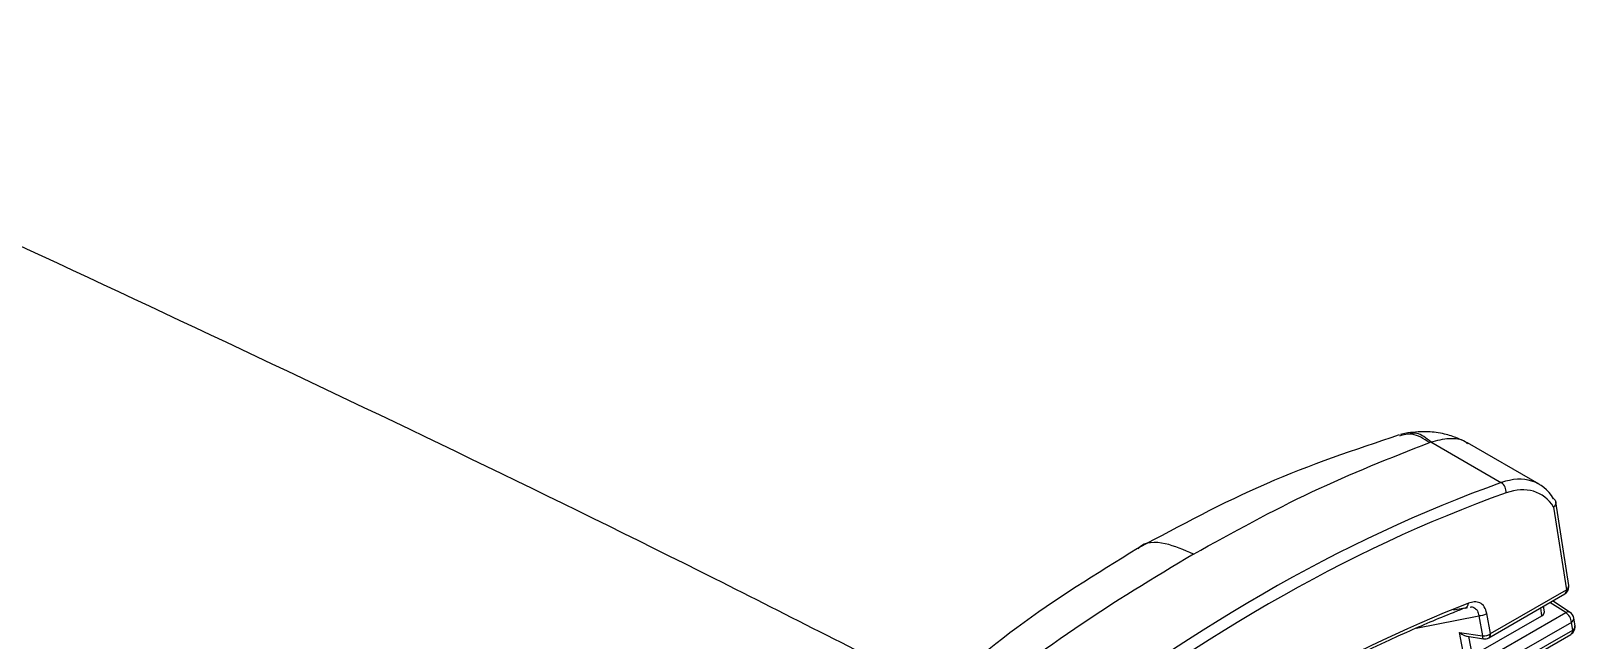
# Model space of a CAD drawing. Extents: x 8 to 113, y 1 to 87.
# Drawn here: x 18.183 to 20.053, y 71.982 to 72.72 of the extents above; entities that cross this region are included whole.
import ezdxf

# ---------------------------------------------------------------- set-up
doc = ezdxf.new("R2010")
doc.units = 0
doc.header["$MEASUREMENT"] = 0
doc.layers.add('OBJECT', color=7, linetype='CONTINUOUS')

msp = doc.modelspace()

# ---------------------------------------------------------------- linework, layer by layer
at = {"layer": 'OBJECT'}
for p, q in [((19.8503, 72.2327), (19.8416, 72.2309)), ((19.8766, 72.2211), (19.8783, 72.2218)), ((19.8783, 72.2218), (19.9636, 72.1725)), ((20.0093, 72.1706), (19.9227, 72.2206)), ((20.027, 72.1528), (20.0268, 72.1529)), ((20.0269, 72.143), (20.0424, 72.0428)), ((20.0452, 72.0479), (20.0296, 72.1492)), ((19.9484, 71.9847), (20.0404, 72.0377)), ((19.9505, 71.9897), (20.0424, 72.0428)), ((19.9193, 72.0206), (19.9058, 72.0179)), ((19.9202, 72.0207), (19.9227, 72.0215)), ((19.9211, 72.0209), (19.9227, 72.0212)), ((20.0128, 72.0113), (20.0113, 72.021)), ((20.0157, 72.016), (20.0146, 72.0229)), ((20.0415, 72.0151), (20.0225, 72.0274)), ((20.0469, 72.0153), (20.0256, 72.0292)), ((19.8604, 71.9961), (19.9363, 72.0114)), ((19.9333, 71.9654), (20.0128, 72.0113)), ((19.9363, 72.0114), (19.9409, 71.9869)), ((19.9505, 71.9897), (19.9459, 72.0142)), ((19.9508, 71.9627), (20.0415, 72.0151)), ((20.0485, 72.0033), (19.9578, 71.9509)), ((20.05, 71.9939), (20.0485, 72.0033)), ((20.0528, 71.999), (20.0514, 72.0085)), ((19.9129, 71.991), (19.9409, 71.9869)), ((19.9201, 71.9526), (19.9129, 71.991)), ((19.922, 71.9864), (19.942, 71.9834)), ((19.9239, 71.9861), (19.9286, 71.9612)), ((19.9574, 71.9366), (20.0479, 71.9888)), ((19.9595, 71.9416), (20.05, 71.9939))]:
    msp.add_line(p, q, dxfattribs=at)
at = {"layer": 'OBJECT', "flags": 128}
msp.add_lwpolyline([(19.942, 71.9834), (19.9417, 71.9835), (19.9414, 71.9839), (19.9412, 71.9846), (19.941, 71.9857), (19.9409, 71.9869)], dxfattribs=at)
at = {"layer": 'OBJECT'}
for centre, radius, start, end in [((19.9559, 72.1614), 0.0135, 354.4354, 55.5192), ((20.0354, 72.0464), 0.01, 299.9973, 0), ((20.0373, 72.0419), 0.00517, 306.0093, 9.2943), ((20.0397, 72.0476), 0.00554, 299.2489, 3.5692), ((20.0354, 72.0464), 0.01, 0, 8.8019), ((19.918, 72.0263), 0.0058, 282.9074, 2.8176), ((19.9372, 72.0263), 0.0149, 266.4452, 305.6871), ((20.0444, 72.0106), 0.00535, 62.3846, 122.9559), ((20.0331, 72.0021), 0.0155, 4.5064, 56.9498), ((20.0415, 72.0069), 0.01, 8.8019, 56.9399), ((20.0457, 72.0082), 0.00568, 300.1438, 2.674), ((19.9418, 72.0018), 0.0149, 266.4447, 305.6865), ((19.9434, 71.9933), 0.01, 261.6488, 299.9973), ((19.9454, 71.9888), 0.00517, 306.0093, 9.2943), ((20.0429, 71.9975), 0.01, 299.9973, 0), ((20.0449, 71.993), 0.00517, 306.0002, 9.3034), ((20.0471, 71.9988), 0.00568, 300.1463, 2.6712), ((20.0429, 71.9975), 0.01, 0, 8.8019)]:
    msp.add_arc(centre, radius, start, end, dxfattribs=at)
for centre, major_axis, ratio, start_param, end_param in [((19.7582, 70.1521), (1.0308, 2.0018), 0.606843, 0.574391, 0.937899), ((19.9523, 72.065), (0.0554, 0.1065), 0.604579, 5.923485, 6.860106), ((19.9593, 72.0613), (0.0504, 0.0979), 0.60697, 5.935899, 6.857432), ((19.7653, 70.1484), (1.0257, 1.9932), 0.60697, 0.574247, 0.937755), ((19.7678, 70.093), (0.9928, 1.9312), 0.606953, 0.600984, 0.910013), ((20.0056, 72.0155), (0.0101, 0), 0.578066, 5.500531, 6.374197), ((19.9154, 71.9974), (0.0105, -0.0101), 0.443807, 4.891715, 5.946127)]:
    msp.add_ellipse(centre, major_axis=major_axis, ratio=ratio, start_param=start_param, end_param=end_param, dxfattribs=at)
for points, knots in [([(19.2827, 71.9182), (19.1922, 71.9644), (18.9065, 72.1104), (18.4201, 72.3439), (17.8244, 72.6194), (17.2239, 72.8812), (16.8177, 73.0533), (16.6107, 73.1348), (16.6062, 73.1366)], [0, 0, 0, 0, 0.103382, 0.326519, 0.549534, 0.772391, 0.995052, 1, 1, 1, 1]), ([(19.84, 72.2304), (19.7858, 72.2122), (19.6767, 72.1756), (19.5744, 72.1204), (19.523, 72.0927)], [0, 0, 0, 0, 0.497074, 1, 1, 1, 1]), ([(19.8766, 72.2211), (19.8695, 72.2257), (19.8569, 72.2337), (19.8453, 72.2304), (19.8403, 72.229)], [0, 0, 0, 0, 0.56275, 1, 1, 1, 1]), ([(19.8783, 72.2218), (19.8725, 72.2265), (19.863, 72.2342), (19.854, 72.2319), (19.8505, 72.2311)], [0, 0, 0, 0, 0.612667, 1, 1, 1, 1]), ([(19.9229, 72.2205), (19.9189, 72.2225), (19.9104, 72.2269), (19.8937, 72.232), (19.8735, 72.2351), (19.8587, 72.2336), (19.8507, 72.2328)], [0, 0, 0, 0, 0.197154, 0.418628, 0.683883, 1, 1, 1, 1]), ([(19.8783, 72.2218), (19.8858, 72.2237), (19.9007, 72.2274), (19.9158, 72.2256), (19.9216, 72.2207), (19.9226, 72.2199)], [0, 0, 0, 0, 0.4553405, 0.9106807, 1, 1, 1, 1]), ([(19.5907, 72.086), (19.6387, 72.1124), (19.7345, 72.1653), (19.8292, 72.2025), (19.8766, 72.2211)], [0, 0, 0, 0, 0.5, 1, 1, 1, 1]), ([(20.027, 72.1528), (20.0277, 72.1523), (20.029, 72.1512), (20.0298, 72.149), (20.0295, 72.1466), (20.0284, 72.1445), (20.0273, 72.1434), (20.027, 72.143), (20.0269, 72.143)], [0, 0, 0, 0, 0.219278, 0.438506, 0.659243, 0.882986, 0.985831, 1, 1, 1, 1]), ([(16.6062, 72.1388), (16.7588, 72.0641), (17.258, 71.8199), (18.0988, 71.3726), (18.7865, 70.9812), (19.1272, 70.7872)], [0, 0, 0, 0, 0.181779, 0.594594, 1, 1, 1, 1]), ([(19.136, 70.759), (18.9359, 70.874), (18.5372, 71.1031), (17.9412, 71.4307), (17.3429, 71.7476), (16.8983, 71.9768), (16.6511, 72.0976), (16.6062, 72.1195)], [0, 0, 0, 0, 0.23727, 0.4727862, 0.7065489, 0.9467226, 1, 1, 1, 1]), ([(19.5907, 72.086), (19.5793, 72.091), (19.5555, 72.1013), (19.5314, 72.101), (19.5238, 72.0927), (19.5234, 72.0922)], [0, 0, 0, 0, 0.4654059, 0.9664831, 1, 1, 1, 1]), ([(19.523, 72.0927), (19.4732, 72.062), (19.3743, 72.001), (19.2885, 71.9251), (19.2458, 71.8874)], [0, 0, 0, 0, 0.5029819, 1, 1, 1, 1]), ([(19.5907, 72.086), (19.5428, 72.0571), (19.4469, 71.9992), (19.3522, 71.9271), (19.3049, 71.8911)], [0, 0, 0, 0, 0.5, 1, 1, 1, 1]), ([(19.9193, 72.0206), (19.9146, 72.0188), (19.8911, 72.0095), (19.8125, 71.9762), (19.7336, 71.9359), (19.6549, 71.89), (19.5763, 71.8423), (19.5034, 71.7889), (19.4491, 71.7492)], [0, 0, 0, 0, 0.029968, 0.149857, 0.5, 0.529967, 0.649857, 1, 1, 1, 1]), ([(19.9459, 72.0142), (19.9451, 72.017), (19.9434, 72.0226), (19.9379, 72.0274), (19.9311, 72.0287), (19.9261, 72.0272), (19.9238, 72.0265)], [0, 0, 0, 0, 0.261879, 0.524406, 0.776419, 1, 1, 1, 1]), ([(19.9264, 72.0219), (19.9265, 72.0219), (19.9285, 72.0223), (19.9317, 72.0208), (19.9353, 72.0174), (19.9359, 72.0134), (19.9363, 72.0114)], [0, 0, 0, 0, 0.0187007, 0.3381307, 0.6580665, 1, 1, 1, 1])]:
    msp.add_open_spline(points, degree=3, knots=knots, dxfattribs=at)

doc.saveas('drawing.dxf')
